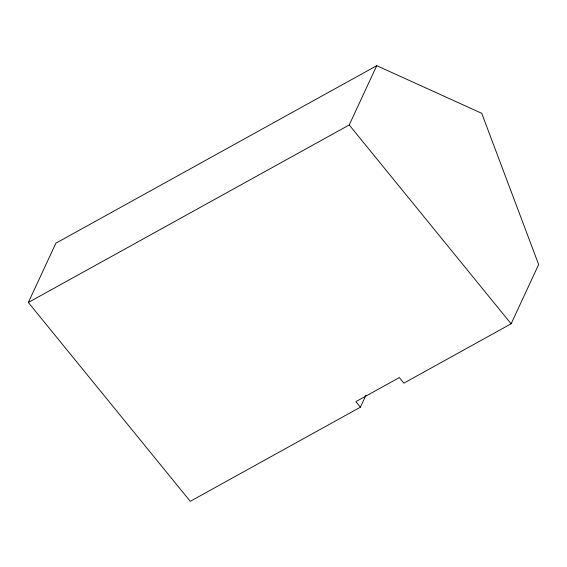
<?xml version="1.0" encoding="UTF-8"?>
<svg xmlns="http://www.w3.org/2000/svg" width="567" height="567" viewBox="0 0 567 567"><rect width="100%" height="100%" fill="white"/><g stroke="black" fill="none" stroke-linecap="round" stroke-linejoin="round"><path stroke-width="0.85" d="M28.35 302.487L55.864 243.208L376.736 65.68L481.73 113.315L538.65 264.513L511.136 323.792L403.874 383.136L399.352 377.587L355.878 401.634L360.399 407.191L190.264 501.32L28.35 302.487L349.222 124.96L376.736 65.68M360.399 407.191L365.963 395.213M349.222 124.96L511.136 323.792"/></g></svg>
